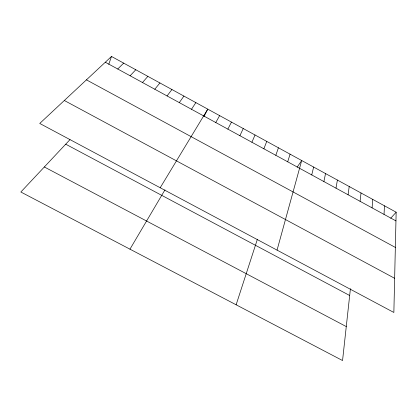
<?xml version="1.0" encoding="UTF-8"?>
<svg xmlns="http://www.w3.org/2000/svg" width="417" height="417" viewBox="0 0 417 417"><rect width="100%" height="100%" fill="white"/><g stroke="black" fill="none" stroke-linecap="round" stroke-linejoin="round"><path stroke-width="0.63" d="M396.15 212.201L393.862 312.469L39.74 123.458L111.49 56.457L396.15 212.201L390.729 218.247M384.036 214.395L384.469 205.81M372.084 207.869L372.756 199.404M350.421 288.679L342.55 360.543L20.85 192.013L69.973 139.648M360.095 201.328L361.007 192.972M348.065 194.76L349.217 186.524M335.998 188.171L337.395 180.055M323.894 181.562L325.536 173.566M311.749 174.931L313.636 167.055M277.055 250.122L301.705 160.529L297.159 167.165M287.709 161.806L290.086 154.17M236.126 304.791L257.409 239.217M108.78 64.322L111.49 56.457M275.814 155.312L278.431 147.795M263.878 148.796L266.739 141.399M251.91 142.26L255.016 134.983M239.9 135.707L243.257 128.551M204.106 116.364L207.76 109.129L160.201 187.749M227.859 129.129L231.461 122.098M215.777 122.535L219.629 115.624M129.963 249.173L164.96 189.865M191.497 109.28L195.854 102.618M179.3 102.618L183.913 96.082M167.066 95.941L171.934 89.53M154.79 89.238L159.919 82.957M142.478 82.519L147.868 76.363M130.13 75.774L135.78 69.748M117.74 69.014L123.651 63.113M44.338 166.977L346.272 326.574M65.714 144.188L349.675 295.502M64.333 100.497L394.644 278.306M86.434 79.855L395.347 247.417M105.313 62.227L395.952 220.901"/></g></svg>
